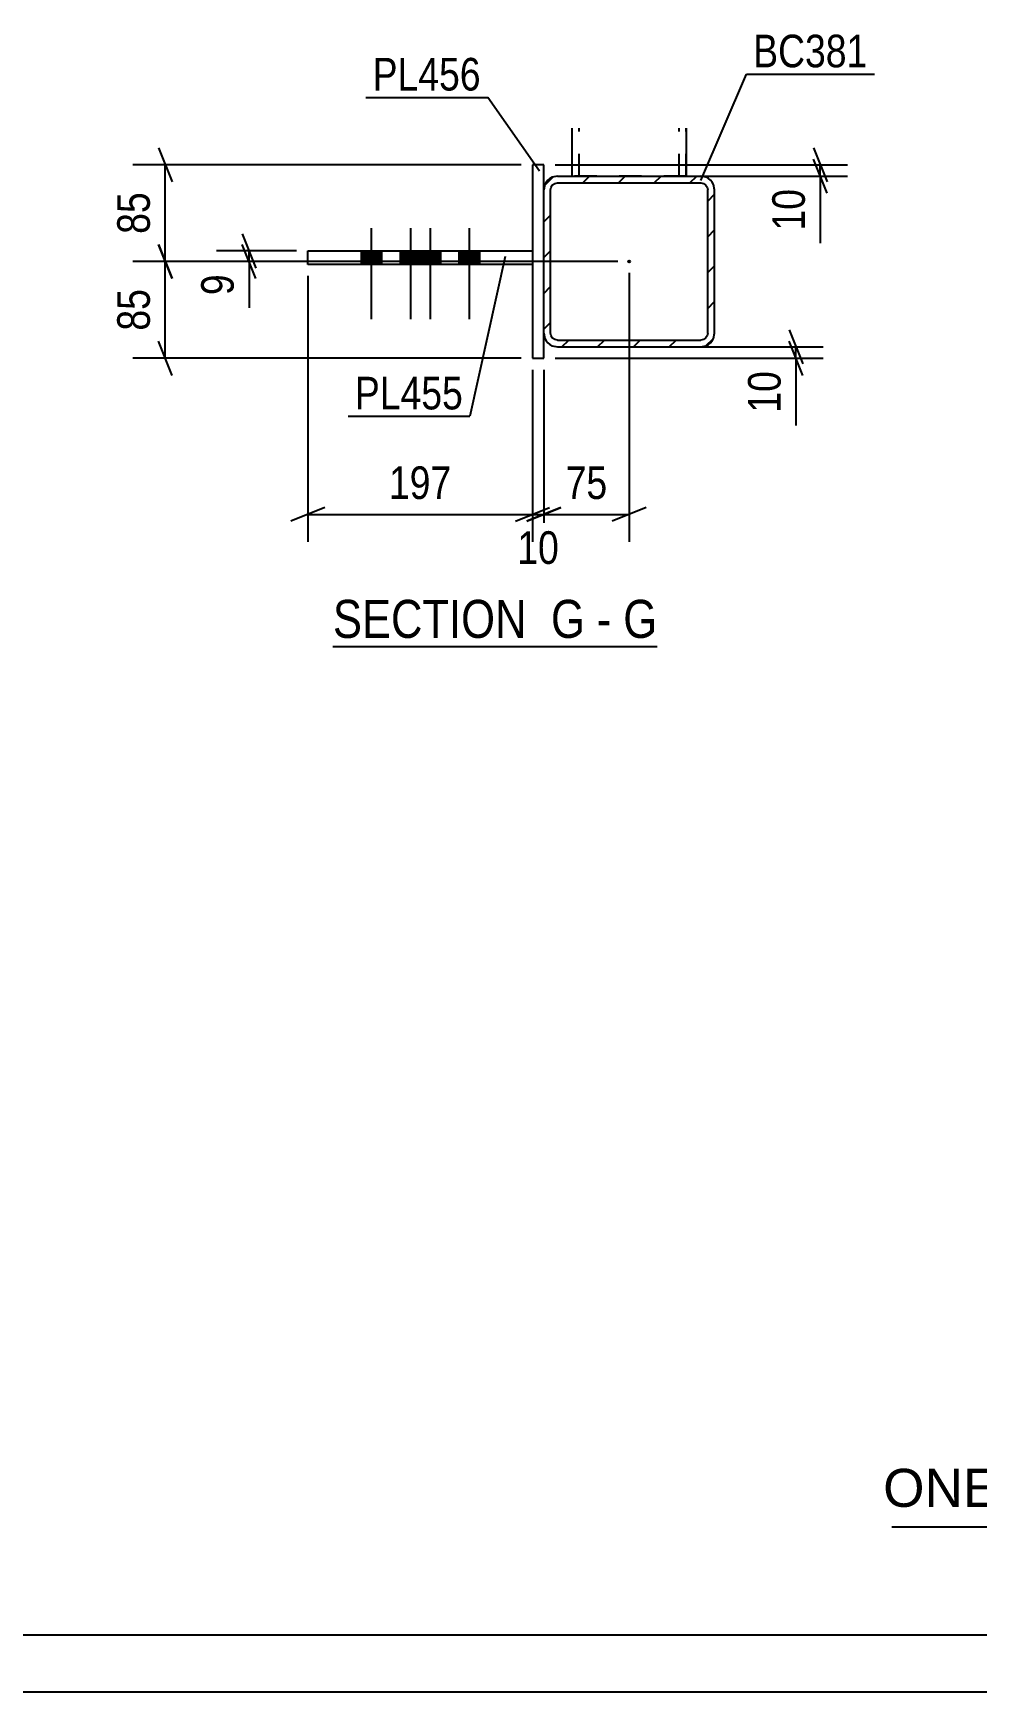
# Model space of a CAD drawing. Header units: millimetres. Extents: x -110 to 731, y -430 to 164.
# Drawn here: x 217.4 to 300.3, y -430.1 to -284.4 of the extents above; entities that cross this region are included whole.
import ezdxf

# ---------------------------------------------------------------- set-up
doc = ezdxf.new("R2010")
doc.units = ezdxf.units.MM
doc.linetypes.add('DXK_LINE_DOT2', pattern=[3.9198, 1.9599, -1.9599])
doc.linetypes.add('DXK_LINE_DOT3', pattern=[5.9187, 2.979, -0.9799, 0.9799, -0.9799])
doc.styles.add('Arial', font='ARIAL.TTF', dxfattribs={"height": 0.2})
doc.styles.add('Arial Narrow', font='ARIALN.TTF', dxfattribs={"height": 0.2})

# ---------------------------------------------------------------- blocks, each defined once
blk = doc.blocks.new('Unknown-570343290-18 - 86703')
at = {"color": 6, "linetype": 'Continuous'}
blk.add_line((243.76, -338.26), (272.26, -338.26), dxfattribs=at)
at = {"color": 0, "linetype": 'Continuous'}
for points in [[(261.87, -337.51), (261.87, -334.01), (243.76, -334.01), (243.76, -337.51)], [(265.9, -337.51), (265.9, -334.01), (262.92, -334.01), (262.92, -337.51)], [(268.22, -337.51), (268.22, -334.01), (266.95, -334.01), (266.95, -337.51)], [(272.26, -337.51), (272.26, -334.01), (269.27, -334.01), (269.27, -337.51)]]:
    blk.add_wipeout(points, dxfattribs=at)
at = {"color": 7, "linetype": 'Continuous', "style": 'Arial Narrow'}
for s, p in [('SECTION ', (243.76, -337.51)), ('G', (262.92, -337.51)), ('G', (269.27, -337.51)), ('-', (266.95, -337.51))]:
    blk.add_text(s, height=3.34, dxfattribs=at).set_placement(p)
blk = doc.blocks.new('Unknown-570343290-53952')
at = {"color": 5, "linetype": 'Continuous'}
for p, q in [((-105.13, -425.09), (725.87, -425.09)), ((-110.13, -430.09), (730.87, -430.09))]:
    blk.add_line(p, q, dxfattribs=at)
blk = doc.blocks.new('Part-570343290-86707 - 86703')
at = {"color": 7, "linetype": 'DXK_LINE_DOT2'}
for p, q in [((264.79, -296.95), (264.79, -292.75)), ((265.39, -296.95), (265.39, -292.75)), ((274.19, -296.95), (274.19, -292.75)), ((274.79, -296.95), (274.79, -292.75)), ((274.79, -296.95), (264.79, -296.95))]:
    blk.add_line(p, q, dxfattribs=at)
blk = doc.blocks.new('Part-570343290-86708 - 86703')
at = {"color": 2, "linetype": 'Continuous'}
for p, q in [((264.79, -296.95), (264.79, -292.75)), ((274.79, -292.75), (274.79, -296.95))]:
    blk.add_line(p, q, dxfattribs=at)
at = {"color": 7, "linetype": 'DXK_LINE_DOT2'}
for p, q in [((265.39, -296.95), (265.39, -292.75)), ((274.19, -296.95), (274.19, -292.75)), ((274.79, -296.95), (264.79, -296.95))]:
    blk.add_line(p, q, dxfattribs=at)
blk = doc.blocks.new('Bolt-570343290-86904 - 86703')
at = {"linetype": 'Continuous'}
for points in [[(248.03, -303.52), (246.23, -303.52), (246.23, -304.72), (248.03, -304.72)], [(251.47, -303.52), (249.67, -303.52), (249.67, -304.72), (251.47, -304.72)], [(253.2, -303.52), (251.4, -303.52), (251.4, -304.72), (253.2, -304.72)], [(256.63, -303.52), (254.83, -303.52), (254.83, -304.72), (256.63, -304.72)]]:
    blk.add_hatch(color=1, dxfattribs=at).paths.add_polyline_path(points)
at = {"color": 1, "linetype": 'Continuous'}
for p, q in [((247.13, -301.52), (247.13, -309.52)), ((250.57, -301.52), (250.57, -309.52)), ((252.3, -301.52), (252.3, -309.52)), ((255.73, -301.52), (255.73, -309.52)), ((246.23, -303.52), (246.23, -304.72)), ((248.03, -303.52), (248.03, -304.72)), ((249.67, -303.52), (249.67, -304.72)), ((251.4, -303.52), (251.4, -304.72)), ((251.47, -303.52), (251.47, -304.72)), ((253.2, -303.52), (253.2, -304.72)), ((254.83, -303.52), (254.83, -304.72)), ((256.63, -303.52), (256.63, -304.72))]:
    blk.add_line(p, q, dxfattribs=at)
blk = doc.blocks.new('Part-570343290-86719 - 86703')
at = {"linetype": 'Continuous'}
h = blk.add_hatch(dxfattribs=at)
h.set_pattern_fill('', scale=0.7, style=0, pattern_type=0)
h.set_pattern_definition([(45, (276.545, -311.855), (-1.57154, 1.57154), [])])
h.paths.add_polyline_path([(276.09, -311.95), (276.54, -311.86), (276.93, -311.59), (277.19, -311.21), (277.29, -310.75), (277.29, -298.15), (277.19, -297.69), (276.93, -297.3), (276.54, -297.04), (276.09, -296.95), (263.49, -296.95), (263.03, -297.04), (262.64, -297.3), (262.38, -297.69), (262.29, -298.15), (262.29, -310.75), (262.38, -311.21), (262.64, -311.59), (263.03, -311.86), (263.49, -311.95)])
h.paths.add_polyline_path([(263.49, -311.35), (263.26, -311.3), (263.06, -311.17), (262.93, -310.98), (262.89, -310.75), (262.89, -298.15), (262.93, -297.92), (263.06, -297.72), (263.26, -297.59), (263.49, -297.55), (276.09, -297.55), (276.32, -297.59), (276.51, -297.72), (276.64, -297.92), (276.69, -298.15), (276.69, -310.75), (276.64, -310.98), (276.51, -311.17), (276.32, -311.3), (276.09, -311.35)])
blk.add_hatch(color=246, dxfattribs=at).paths.add_polyline_path([(269.79, -304.55, -1), (269.79, -304.35, -1)])
at = {"color": 2, "linetype": 'Continuous'}
for p, q in [((263.49, -296.95), (263.03, -297.04)), ((263.49, -296.95), (276.09, -296.95)), ((276.54, -297.04), (276.09, -296.95)), ((262.38, -297.69), (262.29, -298.15)), ((262.29, -310.75), (262.29, -298.15)), ((262.89, -298.15), (262.93, -297.92)), ((262.89, -310.75), (262.89, -298.15)), ((262.93, -297.92), (263.06, -297.72)), ((263.06, -297.72), (263.26, -297.59)), ((263.26, -297.59), (263.49, -297.55)), ((263.49, -297.55), (276.09, -297.55)), ((276.09, -297.55), (276.32, -297.59)), ((276.32, -297.59), (276.51, -297.72)), ((276.51, -297.72), (276.64, -297.92)), ((276.64, -297.92), (276.69, -298.15)), ((276.69, -310.75), (276.69, -298.15)), ((277.29, -298.15), (277.19, -297.69)), ((277.29, -310.75), (277.29, -298.15)), ((262.29, -310.75), (262.38, -311.21)), ((262.93, -310.98), (262.89, -310.75)), ((263.06, -311.17), (262.93, -310.98)), ((263.26, -311.3), (263.06, -311.17)), ((263.49, -311.35), (263.26, -311.3)), ((263.49, -311.35), (276.09, -311.35)), ((276.32, -311.3), (276.09, -311.35)), ((276.51, -311.17), (276.32, -311.3)), ((276.64, -310.98), (276.51, -311.17)), ((276.69, -310.75), (276.64, -310.98)), ((277.19, -311.21), (277.29, -310.75)), ((263.03, -311.86), (263.49, -311.95)), ((263.49, -311.95), (276.09, -311.95)), ((276.09, -311.95), (276.54, -311.86))]:
    blk.add_line(p, q, dxfattribs=at)
at = {"color": 7, "linetype": 'DXK_LINE_DOT3'}
blk.add_line((269.79, -304.45), (269.79, -304.45), dxfattribs=at)
at = {"color": 246, "linetype": 'DXK_LINE_DOT2'}
blk.add_line((269.79, -304.45), (269.79, -304.45), dxfattribs=at)
at = {"color": 246, "linetype": 'Continuous'}
blk.add_circle((269.79, -304.45), 0.1, dxfattribs=at)
at = {"color": 2, "linetype": 'Continuous'}
for centre, start, end in [((263.49, -298.15), 112.5, 157.5), ((276.09, -298.15), 22.5, 67.5), ((263.49, -310.75), 202.5, 247.5), ((276.09, -310.75), 292.5, 337.5)]:
    blk.add_arc(centre, 1.2, start, end, dxfattribs=at)
blk = doc.blocks.new('Part-570343290-86777 - 86703')
at = {"color": 2, "linetype": 'Continuous'}
for p, q in [((262.29, -295.95), (261.29, -295.95)), ((261.29, -295.95), (261.29, -312.95)), ((262.29, -298.15), (262.29, -295.95)), ((262.29, -312.95), (262.29, -310.75)), ((261.29, -312.95), (262.29, -312.95))]:
    blk.add_line(p, q, dxfattribs=at)
at = {"color": 7, "linetype": 'DXK_LINE_DOT2'}
blk.add_line((262.29, -310.75), (262.29, -298.15), dxfattribs=at)
blk = doc.blocks.new('Part-570343290-86841 - 86703')
at = {"color": 2, "linetype": 'Continuous'}
for p, q in [((241.55, -303.52), (261.29, -303.52)), ((241.55, -304.72), (241.55, -303.52)), ((252.53, -304.72), (252.53, -303.52)), ((261.29, -303.52), (261.29, -304.72)), ((261.29, -304.72), (241.55, -304.72))]:
    blk.add_line(p, q, dxfattribs=at)
blk = doc.blocks.new('Bolt-570343290-86903 - 86703')
at = {"linetype": 'Continuous'}
for points in [[(248.03, -303.52), (246.23, -303.52), (246.23, -304.72), (248.03, -304.72)], [(251.47, -303.52), (249.67, -303.52), (249.67, -304.72), (251.47, -304.72)], [(253.2, -303.52), (251.4, -303.52), (251.4, -304.72), (253.2, -304.72)], [(256.63, -303.52), (254.83, -303.52), (254.83, -304.72), (256.63, -304.72)]]:
    blk.add_hatch(color=1, dxfattribs=at).paths.add_polyline_path(points)
at = {"color": 1, "linetype": 'Continuous'}
for p, q in [((247.13, -301.52), (247.13, -309.02)), ((250.57, -301.52), (250.57, -309.02)), ((252.3, -301.52), (252.3, -309.02)), ((255.74, -301.52), (255.73, -309.02)), ((246.23, -303.52), (246.23, -304.72)), ((248.03, -303.52), (248.03, -304.72)), ((249.67, -303.52), (249.67, -304.72)), ((251.4, -303.52), (251.4, -304.72)), ((251.47, -303.52), (251.47, -304.72)), ((253.2, -303.52), (253.2, -304.72)), ((254.83, -303.52), (254.83, -304.72)), ((256.63, -303.52), (256.63, -304.72))]:
    blk.add_line(p, q, dxfattribs=at)
blk = doc.blocks.new('StraightDimension-570343290-87650 - 86703')
at = {"color": 7, "linetype": 'Continuous'}
for p, q in [((228.42, -302.95), (229.62, -305.95)), ((268.79, -304.45), (226.17, -304.45)), ((229.02, -312.95), (229.02, -304.45)), ((229.62, -314.45), (228.42, -311.45)), ((260.29, -312.95), (226.17, -312.95))]:
    blk.add_line(p, q, dxfattribs=at)
at = {"color": 0}
blk.add_wipeout([(228.27, -306.27), (224.07, -306.27), (224.07, -311.12), (228.27, -311.12)], dxfattribs=at)
at = {"color": 3, "style": 'Arial Narrow'}
blk.add_text('85', height=2.863, rotation=90.0002, dxfattribs=at).set_placement((227.67, -310.52))
blk = doc.blocks.new('StraightDimension-570343290-87649 - 86703')
at = {"color": 7, "linetype": 'Continuous'}
for p, q in [((228.42, -294.45), (229.62, -297.45)), ((260.29, -295.95), (226.17, -295.95)), ((229.02, -304.45), (229.02, -295.95)), ((229.62, -305.95), (228.42, -302.95)), ((268.79, -304.45), (226.17, -304.45))]:
    blk.add_line(p, q, dxfattribs=at)
at = {"color": 0}
blk.add_wipeout([(228.27, -297.77), (224.07, -297.77), (224.07, -302.62), (228.27, -302.62)], dxfattribs=at)
at = {"color": 3, "style": 'Arial Narrow'}
blk.add_text('85', height=2.863, rotation=90.0002, dxfattribs=at).set_placement((227.67, -302.02))
blk = doc.blocks.new('StraightDimension-570343290-87687 - 86703')
at = {"color": 7, "linetype": 'Continuous'}
for p, q in [((235.79, -302.02), (236.99, -305.02)), ((236.99, -305.95), (235.79, -302.95)), ((240.55, -303.52), (233.54, -303.52)), ((268.79, -304.45), (233.54, -304.45)), ((236.39, -304.45), (236.39, -303.52)), ((236.39, -304.45), (236.39, -308.52)), ((236.39, -304.45), (236.39, -308.52))]:
    blk.add_line(p, q, dxfattribs=at)
at = {"color": 0}
blk.add_wipeout([(235.64, -304.97), (231.44, -304.97), (231.44, -308), (235.64, -308)], dxfattribs=at)
at = {"color": 3, "style": 'Arial Narrow'}
blk.add_text('9', height=2.86, rotation=90.0002, dxfattribs=at).set_placement((235.04, -307.4))
blk = doc.blocks.new('StraightDimension-570343290-87739 - 86703')
at = {"color": 7, "linetype": 'Continuous'}
for p, q in [((269.79, -305.45), (269.79, -329.06)), ((262.29, -313.95), (262.29, -329.06)), ((260.79, -327.26), (263.79, -326.06)), ((271.29, -326.06), (268.29, -327.26)), ((262.29, -326.66), (269.79, -326.66))]:
    blk.add_line(p, q, dxfattribs=at)
at = {"color": 0}
blk.add_wipeout([(268.46, -325.91), (268.46, -321.71), (263.61, -321.71), (263.61, -325.91)], dxfattribs=at)
at = {"color": 3, "style": 'Arial Narrow'}
blk.add_text('75', height=2.863, dxfattribs=at).set_placement((264.21, -325.31))
blk = doc.blocks.new('StraightDimension-570343290-87740 - 86703')
at = {"color": 7, "linetype": 'Continuous'}
for p, q in [((261.29, -313.95), (261.29, -329.51)), ((262.29, -313.95), (262.29, -329.51)), ((259.79, -327.26), (262.79, -326.06)), ((263.79, -326.06), (260.79, -327.26)), ((261.29, -326.66), (262.29, -326.66))]:
    blk.add_line(p, q, dxfattribs=at)
at = {"color": 0}
blk.add_wipeout([(264.21, -331.61), (264.21, -327.41), (259.36, -327.41), (259.36, -331.61)], dxfattribs=at)
at = {"color": 3, "style": 'Arial Narrow'}
blk.add_text('10', height=2.863, dxfattribs=at).set_placement((259.96, -331.01))
blk = doc.blocks.new('StraightDimension-570343290-87741 - 86703')
at = {"color": 7, "linetype": 'Continuous'}
for p, q in [((241.55, -305.72), (241.55, -329.06)), ((261.29, -313.95), (261.29, -329.06)), ((243.05, -326.06), (240.05, -327.26)), ((259.79, -327.26), (262.79, -326.06)), ((241.55, -326.66), (261.29, -326.66))]:
    blk.add_line(p, q, dxfattribs=at)
at = {"color": 0}
blk.add_wipeout([(254.76, -325.91), (254.76, -321.71), (248.08, -321.71), (248.08, -325.91)], dxfattribs=at)
at = {"color": 3, "style": 'Arial Narrow'}
blk.add_text('197', height=2.863, dxfattribs=at).set_placement((248.68, -325.31))
blk = doc.blocks.new('StraightDimension-570343290-87772 - 86703')
at = {"color": 7, "linetype": 'Continuous'}
for p, q in [((285.98, -294.45), (287.18, -297.45)), ((287.18, -298.45), (285.98, -295.45)), ((263.29, -295.95), (288.98, -295.95)), ((264.49, -296.95), (288.98, -296.95)), ((286.58, -296.95), (286.58, -295.95)), ((286.58, -296.95), (286.58, -302.85)), ((286.58, -296.95), (286.58, -302.85))]:
    blk.add_line(p, q, dxfattribs=at)
at = {"color": 0}
blk.add_wipeout([(285.83, -297.47), (281.63, -297.47), (281.63, -302.33), (285.83, -302.33)], dxfattribs=at)
at = {"color": 3, "style": 'Arial Narrow'}
blk.add_text('10', height=2.863, rotation=90.0002, dxfattribs=at).set_placement((285.23, -301.73))
blk = doc.blocks.new('StraightDimension-570343290-87784 - 86703')
at = {"color": 7, "linetype": 'Continuous'}
for p, q in [((283.85, -310.45), (285.05, -313.45)), ((285.05, -314.45), (283.85, -311.45)), ((263.29, -312.95), (286.85, -312.95)), ((264.49, -311.95), (286.85, -311.95)), ((284.45, -312.95), (284.45, -311.95)), ((284.45, -312.95), (284.45, -318.85)), ((284.45, -312.95), (284.45, -318.85))]:
    blk.add_line(p, q, dxfattribs=at)
at = {"color": 0}
blk.add_wipeout([(283.7, -313.47), (279.5, -313.47), (279.5, -318.33), (283.7, -318.33)], dxfattribs=at)
at = {"color": 3, "style": 'Arial Narrow'}
blk.add_text('10', height=2.863, rotation=90.0002, dxfattribs=at).set_placement((283.1, -317.73))
blk = doc.blocks.new('Mark-570343290-87594 - 86703')
at = {"color": 0}
blk.add_wipeout([(290.74, -287.39), (290.74, -284.39), (280.69, -284.39), (280.69, -287.39)], dxfattribs=at)
blk.add_wipeout([(290.74, -287.39), (290.74, -284.39), (280.69, -284.39), (280.69, -287.39)], dxfattribs=at)
at = {"color": 30, "linetype": 'Continuous'}
for p, q in [((276.08, -297.32), (280.09, -287.99)), ((280.09, -287.99), (291.34, -287.99))]:
    blk.add_line(p, q, dxfattribs=at)
at = {"color": 3, "style": 'Arial Narrow'}
blk.add_text('BC381', height=2.863, dxfattribs=at).set_placement((280.69, -287.39))
blk = doc.blocks.new('Mark-570343290-87597 - 86703')
at = {"color": 0}
blk.add_wipeout([(256.76, -289.43), (256.76, -286.43), (247.25, -286.43), (247.25, -289.43)], dxfattribs=at)
blk.add_wipeout([(256.76, -289.43), (256.76, -286.43), (247.25, -286.43), (247.25, -289.43)], dxfattribs=at)
at = {"color": 30, "linetype": 'Continuous'}
for p in [(246.65, -290.03), (261.91, -296.52)]:
    blk.add_line(p, (257.36, -290.03), dxfattribs=at)
at = {"color": 3, "style": 'Arial Narrow'}
blk.add_text('PL456', height=2.863, dxfattribs=at).set_placement((247.25, -289.43))
blk = doc.blocks.new('Mark-570343290-87600 - 86703')
at = {"color": 0}
blk.add_wipeout([(255.19, -317.44), (255.19, -314.44), (245.69, -314.44), (245.69, -317.44)], dxfattribs=at)
blk.add_wipeout([(255.19, -317.44), (255.19, -314.44), (245.69, -314.44), (245.69, -317.44)], dxfattribs=at)
at = {"color": 30, "linetype": 'Continuous'}
for p in [(258.88, -304), (245.09, -318.04)]:
    blk.add_line(p, (255.79, -318.04), dxfattribs=at)
at = {"color": 3, "style": 'Arial Narrow'}
blk.add_text('PL455', height=2.863, dxfattribs=at).set_placement((245.69, -317.44))
blk = doc.blocks.new('Unknown-570343290-88472')
at = {"color": 7, "linetype": 'Continuous'}
blk.add_line((292.87, -415.59), (362.87, -415.59), dxfattribs=at)
at = {"color": 7, "style": 'Arial'}
blk.add_text('ONE-TRUSS MARKED AS TR675', height=3.3428, dxfattribs=at).set_placement((292.11, -413.84))

msp = doc.modelspace()

# ---------------------------------------------------------------- block references
for name in ['Part-570343290-86707 - 86703', 'Part-570343290-86708 - 86703', 'Part-570343290-86777 - 86703', 'Part-570343290-86719 - 86703', 'Bolt-570343290-86904 - 86703', 'Bolt-570343290-86903 - 86703', 'Part-570343290-86841 - 86703', 'Unknown-570343290-18 - 86703', 'Unknown-570343290-88472']:
    msp.add_blockref(name, (0, 0))

# ---------------------------------------------------------------- next in the draw order: block references
msp.add_blockref('Unknown-570343290-53952', (0, 0))

# ---------------------------------------------------------------- next in the draw order: block references
msp.add_blockref('StraightDimension-570343290-87650 - 86703', (0, 0))

# ---------------------------------------------------------------- next in the draw order: block references
msp.add_blockref('StraightDimension-570343290-87649 - 86703', (0, 0))

# ---------------------------------------------------------------- next in the draw order: block references
for name in ['Mark-570343290-87597 - 86703', 'StraightDimension-570343290-87687 - 86703']:
    msp.add_blockref(name, (0, 0))

# ---------------------------------------------------------------- next in the draw order: block references
for name in ['StraightDimension-570343290-87772 - 86703', 'StraightDimension-570343290-87739 - 86703']:
    msp.add_blockref(name, (0, 0))

# ---------------------------------------------------------------- next in the draw order: block references
for name in ['Mark-570343290-87594 - 86703', 'StraightDimension-570343290-87740 - 86703']:
    msp.add_blockref(name, (0, 0))

# ---------------------------------------------------------------- next in the draw order: block references
msp.add_blockref('StraightDimension-570343290-87741 - 86703', (0, 0))

# ---------------------------------------------------------------- next in the draw order: block references
for name in ['Mark-570343290-87600 - 86703', 'StraightDimension-570343290-87784 - 86703']:
    msp.add_blockref(name, (0, 0))

doc.saveas('drawing.dxf')
